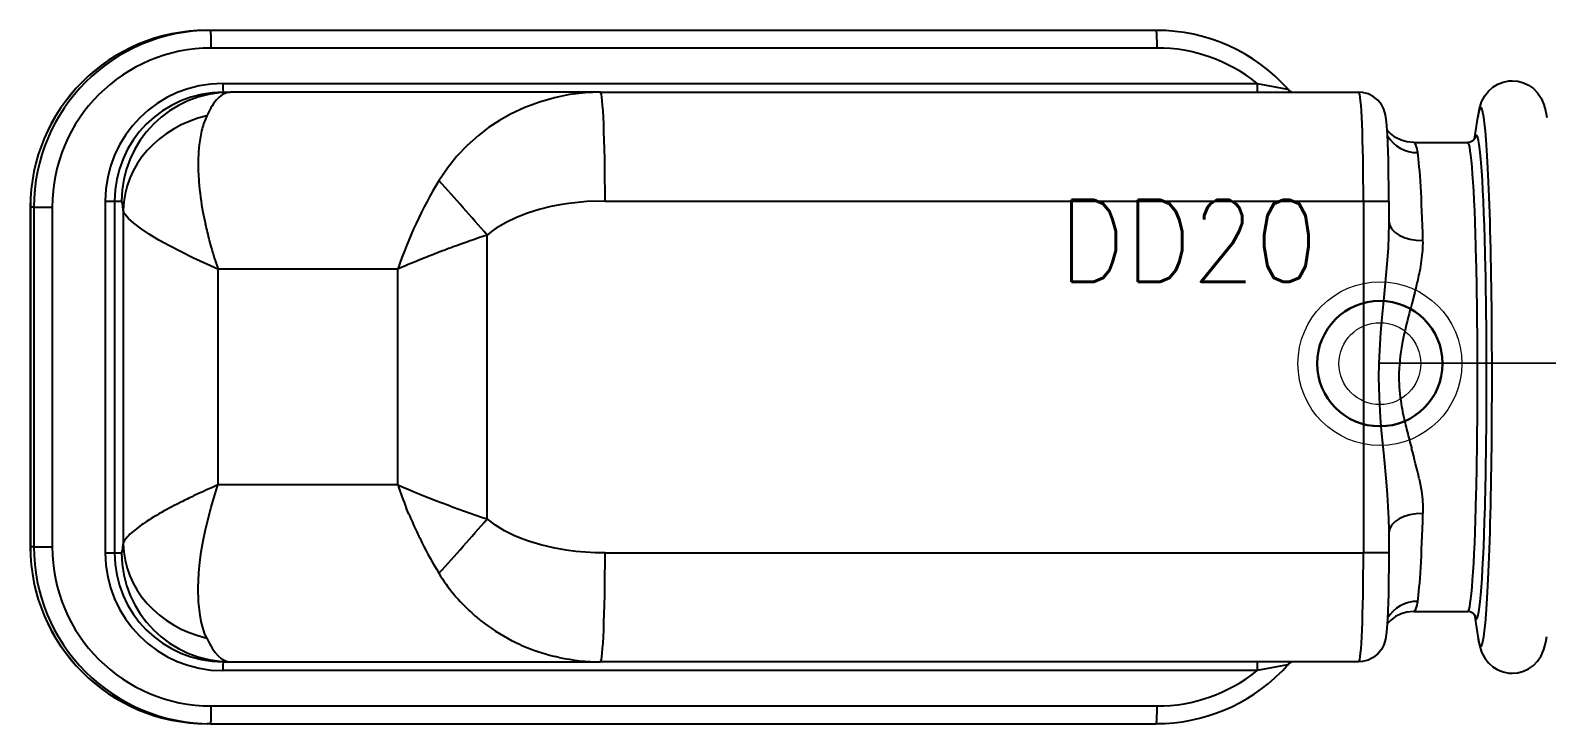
# Model space of a CAD drawing. Header units: inches. Extents: x 47316 to 59086, y 3141 to 11743.
# Drawn here: x 47711.67 to 47757.95, y 8641.07 to 8662.23 of the extents above; entities that cross this region are included whole.
import ezdxf

# ---------------------------------------------------------------- set-up
doc = ezdxf.new("R2010")
doc.units = ezdxf.units.IN
doc.header["$MEASUREMENT"] = 0
doc.styles.get("Standard").update_dxf_attribs({"font": ''})
doc.styles.get('Standard').set_extended_font_data('SimSun')
doc.linetypes.add('_VH_OTCON', pattern='A,0.0001,[7,VeSys.shx,S=0.1,R=0,X=0,Y=0],-0.4,[7,VeSys.shx,S=0.1,R=0,X=0,Y=0],-0.4,["X",Standard,S=1,R=0,X=-0.5,Y=-0.5],-0.0001,[7,VeSys.shx,S=0.1,R=0,X=0,Y=0],-0.4', length=1.2002)

msp = doc.modelspace()

# ---------------------------------------------------------------- linework, layer by layer
at = {"color": 1, "lineweight": -3}
for p, q in [((47717.168, 8662.234), (47717.062, 8662.234)), ((47746.033, 8662.234), (47717.168, 8662.234)), ((47746.056, 8661.694), (47717.191, 8661.694)), ((47717.542, 8660.614), (47749.108, 8660.614)), ((47749.108, 8660.614), (47750.038, 8660.438)), ((47756.305, 8660.5), (47756.456, 8660.592)), ((47756.456, 8660.592), (47756.619, 8660.656)), ((47756.619, 8660.656), (47756.79, 8660.69)), ((47756.79, 8660.69), (47756.895, 8660.695)), ((47756.895, 8660.695), (47757.069, 8660.68)), ((47757.069, 8660.68), (47757.238, 8660.634)), ((47757.238, 8660.634), (47757.396, 8660.558)), ((47757.396, 8660.558), (47757.54, 8660.456)), ((47717.43, 8660.192), (47717.397, 8660.161)), ((47717.535, 8660.273), (47717.43, 8660.192)), ((47717.65, 8660.326), (47717.535, 8660.273)), ((47717.553, 8660.344), (47717.769, 8660.344)), ((47717.769, 8660.344), (47717.65, 8660.326)), ((47729.068, 8660.344), (47717.769, 8660.344)), ((47727.661, 8660.177), (47727.203, 8660.046)), ((47728.126, 8660.27), (47727.661, 8660.177)), ((47728.596, 8660.326), (47728.126, 8660.27)), ((47729.068, 8660.344), (47728.596, 8660.326)), ((47729.068, 8660.344), (47752.215, 8660.344)), ((47752.331, 8660.336), (47752.215, 8660.344)), ((47752.5, 8660.293), (47752.331, 8660.336)), ((47752.656, 8660.214), (47752.5, 8660.293)), ((47752.793, 8660.104), (47752.656, 8660.214)), ((47752.904, 8659.966), (47752.793, 8660.104)), ((47755.963, 8660.053), (47756.059, 8660.238)), ((47756.059, 8660.238), (47756.172, 8660.381)), ((47756.172, 8660.381), (47756.305, 8660.5)), ((47757.54, 8660.456), (47757.667, 8660.325)), ((47757.667, 8660.325), (47757.774, 8660.166)), ((47757.774, 8660.166), (47757.86, 8659.967)), ((47726.32, 8659.673), (47725.981, 8659.481)), ((47726.755, 8659.878), (47726.32, 8659.673)), ((47727.203, 8660.046), (47726.755, 8659.878)), ((47752.976, 8659.825), (47752.904, 8659.966)), ((47753.027, 8659.656), (47752.976, 8659.825)), ((47753.059, 8659.441), (47753.027, 8659.656)), ((47755.843, 8659.571), (47755.894, 8659.837)), ((47755.894, 8659.837), (47755.963, 8660.053)), ((47757.86, 8659.967), (47757.917, 8659.747)), ((47757.917, 8659.747), (47757.947, 8659.571)), ((47725.653, 8659.265), (47725.34, 8659.025)), ((47725.981, 8659.481), (47725.653, 8659.265)), ((47753.088, 8659.05), (47753.059, 8659.441)), ((47753.183, 8659.08), (47753.08, 8659.19)), ((47755.744, 8658.912), (47755.843, 8659.571)), ((47725.001, 8658.723), (47724.686, 8658.391)), ((47725.34, 8659.025), (47725.001, 8658.723)), ((47753.116, 8658.285), (47753.088, 8659.05)), ((47753.336, 8658.964), (47753.183, 8659.08)), ((47753.505, 8658.879), (47753.336, 8658.964)), ((47753.683, 8658.827), (47753.505, 8658.879)), ((47753.895, 8658.805), (47753.683, 8658.827)), ((47753.895, 8658.805), (47753.9, 8658.805)), ((47753.895, 8658.805), (47755.538, 8658.805)), ((47753.9, 8658.805), (47753.911, 8658.798)), ((47753.911, 8658.798), (47753.932, 8658.773)), ((47753.932, 8658.773), (47753.955, 8658.729)), ((47755.613, 8658.816), (47755.538, 8658.805)), ((47755.695, 8658.859), (47755.613, 8658.816)), ((47755.756, 8658.934), (47755.695, 8658.859)), ((47724.686, 8658.391), (47724.397, 8658.031)), ((47753.13, 8657.023), (47753.116, 8658.285)), ((47724.397, 8658.031), (47724.138, 8657.644)), ((47713.954, 8657.023), (47713.954, 8646.277)), ((47713.954, 8657.023), (47714.235, 8657.023)), ((47714.235, 8657.023), (47714.235, 8646.277)), ((47714.235, 8657.023), (47714.451, 8657.023)), ((47727.553, 8656.851), (47727.195, 8656.763)), ((47727.824, 8656.905), (47727.553, 8656.851)), ((47728.098, 8656.948), (47727.824, 8656.905)), ((47728.65, 8657.004), (47728.098, 8656.948)), ((47729.207, 8657.023), (47728.65, 8657.004)), ((47729.207, 8657.023), (47752.354, 8657.023)), ((47752.354, 8657.023), (47752.354, 8646.277)), ((47752.354, 8657.023), (47753.13, 8657.023)), ((47753.13, 8657.023), (47753.13, 8656.333)), ((47711.666, 8656.834), (47711.666, 8646.466)), ((47711.667, 8656.834), (47711.667, 8646.466)), ((47711.773, 8656.834), (47711.667, 8656.834)), ((47711.773, 8656.834), (47711.773, 8646.466)), ((47711.773, 8656.834), (47712.335, 8656.834)), ((47712.335, 8656.834), (47712.335, 8646.466)), ((47714.501, 8656.745), (47714.501, 8646.556)), ((47714.521, 8656.687), (47714.501, 8656.745)), ((47714.555, 8656.625), (47714.521, 8656.687)), ((47714.665, 8656.49), (47714.555, 8656.625)), ((47714.825, 8656.344), (47714.665, 8656.49)), ((47726.505, 8656.523), (47726.185, 8656.371)), ((47726.845, 8656.655), (47726.505, 8656.523)), ((47727.195, 8656.763), (47726.845, 8656.655)), ((47715.04, 8656.18), (47714.825, 8656.344)), ((47715.295, 8656.01), (47715.04, 8656.18)), ((47715.592, 8655.831), (47715.295, 8656.01)), ((47725.743, 8656.092), (47725.609, 8655.984)), ((47725.609, 8647.317), (47725.609, 8655.984)), ((47725.884, 8656.192), (47725.743, 8656.092)), ((47726.185, 8656.371), (47725.884, 8656.192)), ((47753.124, 8655.965), (47753.107, 8655.593)), ((47753.13, 8656.333), (47753.124, 8655.965)), ((47715.919, 8655.65), (47715.592, 8655.831)), ((47716.626, 8655.293), (47715.919, 8655.65)), ((47717.128, 8655.822), (47717.179, 8655.636)), ((47753.107, 8655.593), (47753.071, 8655.091)), ((47717.394, 8654.944), (47716.626, 8655.293)), ((47723.704, 8655.287), (47723.524, 8655.214)), ((47753.071, 8655.091), (47752.975, 8654.074)), ((47722.881, 8654.944), (47717.394, 8654.944)), ((47717.394, 8654.944), (47717.394, 8648.356)), ((47722.881, 8648.356), (47722.881, 8654.944)), ((47752.975, 8654.074), (47752.907, 8653.365)), ((47753.905, 8654.16), (47753.83, 8653.88)), ((47753.923, 8654.225), (47753.905, 8654.16)), ((47753.83, 8653.88), (47753.776, 8653.678)), ((47752.907, 8653.365), (47752.876, 8653.007)), ((47752.876, 8653.007), (47752.84, 8652.467)), ((47752.84, 8652.467), (47752.823, 8652.059)), ((47752.823, 8652.059), (47752.817, 8651.65)), ((47752.817, 8651.65), (47752.831, 8651.028)), ((47752.831, 8651.028), (47752.867, 8650.41)), ((47752.867, 8650.41), (47752.899, 8650.016)), ((47752.899, 8650.016), (47752.974, 8649.233)), ((47753.668, 8650.062), (47753.687, 8649.988)), ((47752.974, 8649.233), (47753.05, 8648.454)), ((47754.056, 8648.54), (47754.076, 8648.444)), ((47716.802, 8648.09), (47716.65, 8648.018)), ((47717.181, 8647.672), (47717.394, 8648.356)), ((47722.881, 8648.356), (47717.394, 8648.356)), ((47753.05, 8648.454), (47753.082, 8648.066)), ((47753.082, 8648.066), (47753.124, 8647.33)), ((47754.076, 8648.444), (47754.122, 8648.176)), ((47754.122, 8648.176), (47754.155, 8647.914)), ((47717.01, 8646.992), (47717.181, 8647.672)), ((47723.219, 8647.466), (47723.142, 8647.655)), ((47754.155, 8647.914), (47754.17, 8647.697)), ((47754.17, 8647.697), (47754.171, 8647.485)), ((47725.861, 8647.124), (47725.609, 8647.317)), ((47726.134, 8646.957), (47725.861, 8647.124)), ((47753.124, 8647.33), (47753.13, 8646.969)), ((47716.941, 8646.652), (47717.01, 8646.992)), ((47726.422, 8646.814), (47726.134, 8646.957)), ((47726.645, 8646.72), (47726.422, 8646.814)), ((47726.872, 8646.636), (47726.645, 8646.72)), ((47753.13, 8646.969), (47753.13, 8646.277)), ((47711.773, 8646.466), (47711.667, 8646.466)), ((47711.773, 8646.466), (47712.335, 8646.466)), ((47713.954, 8646.277), (47714.235, 8646.277)), ((47714.235, 8646.277), (47714.451, 8646.277)), ((47716.84, 8645.992), (47716.884, 8646.316)), ((47716.884, 8646.316), (47716.941, 8646.652)), ((47727.25, 8646.522), (47726.872, 8646.636)), ((47727.634, 8646.432), (47727.25, 8646.522)), ((47728.023, 8646.363), (47727.634, 8646.432)), ((47728.315, 8646.326), (47728.023, 8646.363)), ((47728.609, 8646.299), (47728.315, 8646.326)), ((47728.908, 8646.283), (47728.609, 8646.299)), ((47729.207, 8646.277), (47728.908, 8646.283)), ((47729.207, 8646.277), (47752.354, 8646.277)), ((47753.13, 8646.277), (47752.354, 8646.277)), ((47753.13, 8646.277), (47753.116, 8645.015)), ((47716.81, 8645.675), (47716.84, 8645.992)), ((47716.789, 8645.217), (47716.81, 8645.675)), ((47716.801, 8644.781), (47716.789, 8645.217)), ((47753.116, 8645.015), (47753.088, 8644.251)), ((47716.848, 8644.375), (47716.801, 8644.781)), ((47716.885, 8644.182), (47716.848, 8644.375)), ((47753.505, 8644.421), (47753.335, 8644.336)), ((47753.683, 8644.474), (47753.505, 8644.421)), ((47753.895, 8644.495), (47753.683, 8644.474)), ((47753.9, 8644.496), (47753.895, 8644.495)), ((47753.895, 8644.495), (47755.538, 8644.495)), ((47753.911, 8644.503), (47753.9, 8644.496)), ((47753.932, 8644.528), (47753.911, 8644.503)), ((47753.955, 8644.572), (47753.932, 8644.528)), ((47755.613, 8644.484), (47755.538, 8644.495)), ((47755.695, 8644.442), (47755.613, 8644.484)), ((47755.756, 8644.366), (47755.695, 8644.442)), ((47755.744, 8644.388), (47755.843, 8643.729)), ((47716.932, 8643.999), (47716.885, 8644.182)), ((47716.986, 8643.833), (47716.932, 8643.999)), ((47753.088, 8644.251), (47753.059, 8643.859)), ((47753.183, 8644.22), (47753.08, 8644.11)), ((47753.335, 8644.336), (47753.183, 8644.22)), ((47717.05, 8643.68), (47716.986, 8643.833)), ((47752.976, 8643.475), (47752.904, 8643.335)), ((47753.027, 8643.644), (47752.976, 8643.475)), ((47753.059, 8643.859), (47753.027, 8643.644)), ((47755.843, 8643.729), (47755.894, 8643.463)), ((47755.894, 8643.463), (47755.963, 8643.247)), ((47757.86, 8643.334), (47757.917, 8643.553)), ((47757.917, 8643.553), (47757.947, 8643.729)), ((47717.553, 8642.956), (47717.769, 8642.956)), ((47717.769, 8642.956), (47729.068, 8642.956)), ((47727.807, 8643.09), (47727.686, 8643.118)), ((47752.215, 8642.956), (47729.068, 8642.956)), ((47752.331, 8642.965), (47752.215, 8642.956)), ((47752.5, 8643.008), (47752.331, 8642.965)), ((47752.656, 8643.086), (47752.5, 8643.008)), ((47752.793, 8643.196), (47752.656, 8643.086)), ((47752.904, 8643.335), (47752.793, 8643.196)), ((47755.963, 8643.247), (47756.059, 8643.063)), ((47756.059, 8643.063), (47756.172, 8642.92)), ((47757.54, 8642.845), (47757.667, 8642.975)), ((47757.667, 8642.975), (47757.774, 8643.134)), ((47757.774, 8643.134), (47757.86, 8643.334)), ((47749.108, 8642.686), (47717.542, 8642.686)), ((47749.713, 8642.801), (47749.108, 8642.686)), ((47750.038, 8642.863), (47749.713, 8642.801)), ((47756.172, 8642.92), (47756.305, 8642.801)), ((47756.305, 8642.801), (47756.456, 8642.708)), ((47756.456, 8642.708), (47756.619, 8642.645)), ((47756.619, 8642.645), (47756.79, 8642.611)), ((47756.79, 8642.611), (47756.895, 8642.605)), ((47756.895, 8642.605), (47757.069, 8642.621)), ((47757.069, 8642.621), (47757.238, 8642.667)), ((47757.238, 8642.667), (47757.396, 8642.742)), ((47757.396, 8642.742), (47757.54, 8642.845)), ((47717.191, 8641.606), (47746.056, 8641.606)), ((47717.168, 8641.066), (47717.062, 8641.066)), ((47717.168, 8641.066), (47746.033, 8641.066))]:
    msp.add_line(p, q, dxfattribs=at)
at = {"color": 0, "linetype": '_VH_OTCON', "lineweight": -2, "ltscale": 5}
msp.add_polyline3d([(47812.089, 8652.154, 0), (47752.856, 8652.059, 0), (47752.856, 8652.059, 0)], dxfattribs=at)
at = {"color": 40, "linetype": 'Continuous', "lineweight": 15}
for radius in [2.5, 1.25]:
    msp.add_circle((47752.856, 8652.059), radius, dxfattribs=at)
at = {"color": 1, "lineweight": 30}
msp.add_circle((47752.856, 8652.059), 1.914, dxfattribs=at)
at = {"color": 1, "lineweight": -3}
for centre, radius, start, end in [((47717.064, 8656.837), 5.398, 90.0262, 180.0262), ((47746.032, 8656.84), 5.394, 41.6367, 89.9948), ((47750.031, 8660.394), 0.0442, 42.5154, 80.3551), ((47750.238, 8660.602), 0.258, 219.5368, 269.7579), ((47750.241, 8660.58), 0.235, 221.2517, 268.997), ((47719.223, 8658.637), 2.385, 155.642, 165.7018), ((47720.351, 8658.345), 3.552, 165.6316, 173.6177), ((47722.248, 8658.146), 5.459, 173.7526, 182.3053), ((47753.092, 8658.386), 0.929, 7.0835, 21.703), ((47724.011, 8658.177), 7.222, 181.9891, 184.4977), ((47725.879, 8658.349), 9.098, 184.6581, 190.5763), ((47660.745, 8600.015), 85.673, 40.78953, 42.27339), ((47727.564, 8658.635), 10.807, 190.4284, 192.3856), ((47728.621, 8658.87), 11.891, 192.3982, 194.8554), ((47736.918, 8622.097), 35.724, 108.4554, 110.212), ((47729.947, 8659.233), 13.265, 195.7349, 198.8636), ((47736.167, 8624.082), 33.602, 110.8652, 111.772), ((47736.694, 8622.704), 35.077, 110.2113, 110.868), ((47749.222, 8655.882), 4.957, 348.2592, 355.8005), ((47750.772, 8655.73), 3.401, 356.4298, 1.4264), ((47734.552, 8628.062), 29.306, 112.1053, 113.4678), ((47739.932, 8657.934), 14.474, 345.1536, 346.779), ((47745.09, 8656.686), 9.167, 347.0012, 348.5943), ((47769.556, 8649.374), 16.357, 164.7439, 167.6357), ((47759.639, 8651.552), 6.203, 167.6731, 169.6222), ((47759.079, 8651.593), 5.645, 169.0094, 179.4228), ((47758.703, 8651.699), 5.268, 180.5779, 189.5186), ((47761.655, 8652.158), 8.256, 189.2717, 191.3956), ((47764.089, 8652.698), 10.749, 191.6547, 194.1953), ((47806.836, 8663.88), 54.934, 194.6484, 195.215), ((47736.457, 8644.645), 18.025, 12.4794, 15.5035), ((47727.296, 8625.535), 24.876, 113.4553, 114.9509), ((47736.205, 8652.906), 14.08, 198.8539, 201.8977), ((47736.303, 8679.504), 33.917, 246.6889, 251.6219), ((47721.035, 8638.053), 10.877, 117.64, 121.4665), ((47723.35, 8633.74), 15.771, 116.7154, 117.82), ((47724.824, 8630.806), 19.055, 115.4016, 116.7076), ((47717.165, 8644.123), 3.675, 122.9152, 131.0269), ((47718.94, 8641.52), 6.825, 121.6599, 123.553), ((47736.305, 8652.944), 14.186, 202.7107, 204.9277), ((47660.745, 8703.286), 85.673, 317.72661, 319.21047), ((47714.903, 8646.446), 0.417, 141.3078, 164.8027), ((47715.599, 8645.92), 1.29, 130.9746, 142.4003), ((47736.165, 8652.877), 14.031, 204.9218, 206.5832), ((47717.064, 8646.464), 5.398, 179.9738, 269.9738), ((47735.273, 8652.421), 13.029, 206.5445, 211.2769), ((47728.792, 8648.497), 5.453, 211.3974, 227.9354), ((47728.899, 8648.606), 5.606, 227.8686, 231.4693), ((47753.099, 8644.913), 0.922, 338.2841, 352.9696), ((47728.967, 8648.695), 5.718, 231.4985, 242.8246), ((47729.016, 8648.785), 5.82, 242.7959, 245.9982), ((47729.046, 8648.857), 5.899, 246.0153, 256.6713), ((47729.067, 8648.946), 5.99, 257.857, 270.0053), ((47750.238, 8642.698), 0.258, 90.2421, 140.4632), ((47750.241, 8642.721), 0.235, 91.003, 138.7484), ((47746.033, 8646.46), 5.393, 270.0041, 315.032), ((47746.03, 8646.463), 5.398, 315.0252, 318.3552), ((47750.031, 8642.906), 0.0442, 279.644, 317.4844)]:
    msp.add_arc(centre, radius, start, end, dxfattribs=at)
for centre, major_axis, ratio, start_param, end_param in [((47717.062, 8656.834), (0, 5.4), 0.999123, 0, 1.570796), ((47717.168, 8656.834), (0, 5.4), 0.999123, 0, 1.570796), ((47717.168, 8661.694), (0, -0.54), 0.041876, 1.570796, 3.141593), ((47746.033, 8661.694), (0, 0.54), 0.041876, 4.712389, 6.283185), ((47717.191, 8656.834), (0, -4.86), 0.999123, 3.141593, 4.712389), ((47746.056, 8656.834), (0, -4.86), 0.999123, 2.461919, 3.141593), ((47717.542, 8657.023), (0, 3.591), 0.999123, 0, 1.570796), ((47717.553, 8660.614), (0, 0.27), 0.041876, 1.570796, 3.141593), ((47749.119, 8660.614), (0, -0.27), 0.041876, 4.712389, 6.283185), ((47717.553, 8657.023), (0, -3.321), 0.999123, 3.141593, 4.712389), ((47717.769, 8657.023), (0, -3.321), 0.999123, 3.141593, 4.712389), ((47717.846, 8654.276), (0.078, -6.07), 0.254679, 3.385786, 3.632168), ((47729.068, 8657.023), (0, 3.321), 0.041876, 4.712389, 6.283185), ((47752.215, 8657.023), (0, 3.321), 0.041876, 4.712389, 6.283185), ((47755.936, 8651.65), (0, -8.223), 0.041876, 6.01127, 9.696693), ((47717.819, 8656.745), (-3.309, -0.277), 0.893642, 4.871678, 6.18978), ((47754.027, 8659.534), (1.07, 0.148), 0.956537, 3.528045, 4.568289), ((47755.538, 8651.65), (0, -7.155), 0.041876, 0, 3.141593), ((47755.805, 8651.65), (0, -7.383), 0.041876, 6.111298, 9.424778), ((47755.805, 8651.65), (0, 7.383), 0.041876, 0, 0.171887), ((47753.928, 8651.65), (0, -7.155), 0.041876, 2.19211, 2.848577), ((47725.436, 8654.917), (-2.262, -5.39), 0.410443, 4.360934, 4.877941), ((47714.451, 8654.951), (0, -2.072), 0.048425, 2.617135, 3.141596), ((47754.208, 8656.444), (-1.08, -0.032), 0.581593, 0.030913, 1.519296), ((47754.208, 8646.857), (-1.08, 0.032), 0.581593, 4.763889, 6.251695), ((47753.928, 8651.65), (0, -7.155), 0.041876, 0.293016, 0.949483), ((47717.062, 8646.466), (0, -5.4), 0.999123, 4.712389, 6.283185), ((47717.168, 8646.466), (0, 5.4), 0.999123, 1.570796, 3.141593), ((47717.191, 8646.466), (0, -4.86), 0.999123, 4.712389, 6.283185), ((47717.542, 8646.277), (0, -3.591), 0.999123, 4.712389, 6.283185), ((47717.553, 8646.277), (0, -3.321), 0.999123, 4.712389, 6.283185), ((47714.451, 8648.35), (0, -2.072), 0.048425, 6.283183, 6.807643), ((47717.769, 8646.277), (0, -3.321), 0.999123, 4.712389, 6.283185), ((47717.819, 8646.556), (-3.309, 0.277), 0.893642, 0.093392, 1.411497), ((47729.068, 8646.277), (0, -3.321), 0.041876, 0, 1.570796), ((47752.215, 8646.277), (0, 3.321), 0.041876, 3.141593, 4.712389), ((47754.027, 8643.766), (-1.07, 0.148), 0.956537, 4.856489, 5.896733), ((47717.768, 8648.345), (0.001, -5.389), 0.266561, 5.758965, 6.283141), ((47717.553, 8642.686), (0, 0.27), 0.041876, 0, 1.570796), ((47749.119, 8642.686), (0, -0.27), 0.041876, 3.141593, 4.712389), ((47746.056, 8646.466), (0, -4.86), 0.999123, 0, 0.679674), ((47717.168, 8641.606), (0, 0.54), 0.041876, 3.141593, 4.712389), ((47746.033, 8641.606), (0, -0.54), 0.041876, 0, 1.570796)]:
    msp.add_ellipse(centre, major_axis=major_axis, ratio=ratio, start_param=start_param, end_param=end_param, dxfattribs=at)

# ---------------------------------------------------------------- texts
at = {"color": 21, "linetype": 'Continuous', "lineweight": 15, "insert": (47743.061, 8657.059), "char_height": 2.5, "width": 8.78571, "attachment_point": 1}
msp.add_mtext('\\Fromans.shx;\\W0.9000000000;\\T1.0000000000;\\o\\lDD20', dxfattribs=at)

doc.saveas('drawing.dxf')
